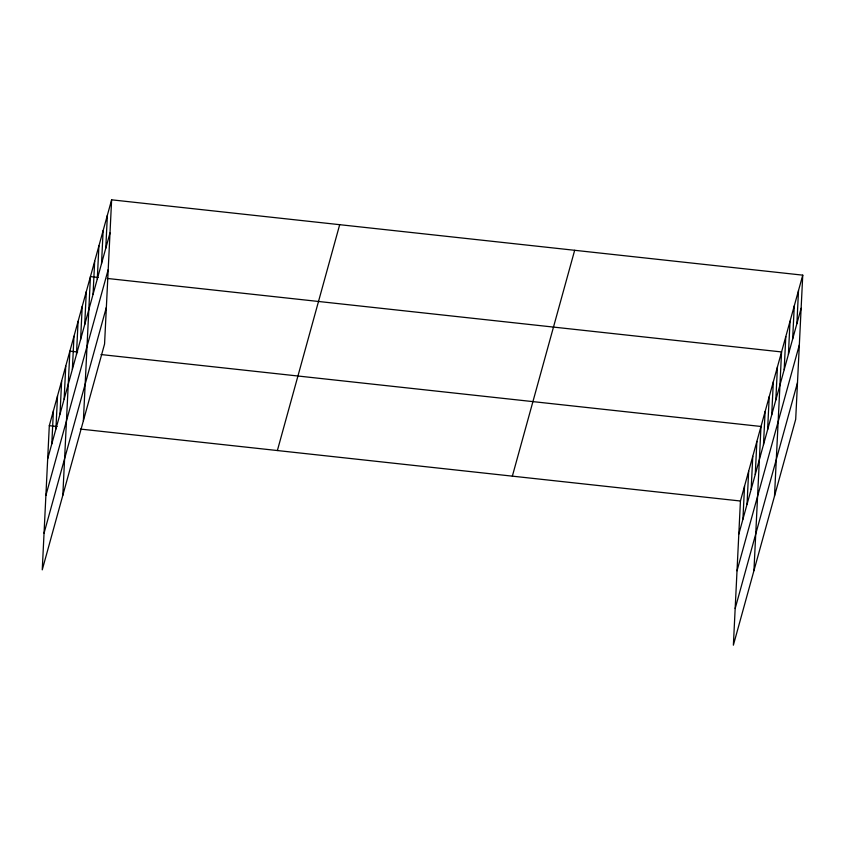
<?xml version="1.0" encoding="UTF-8"?>
<svg xmlns="http://www.w3.org/2000/svg" width="845" height="845" viewBox="0 0 845 845"><rect width="100%" height="100%" fill="white"/><g stroke="black" fill="none" stroke-linecap="round" stroke-linejoin="round"><path stroke-width="1.27" d="M111.624 199.821L49.306 425.679L42.25 569.847L104.569 343.989L111.624 199.821L802.75 275.153L795.694 419.321L733.375 645.179L740.431 501.011L802.75 275.153M51.798 443.9L53.415 410.776M55.907 428.996L57.523 395.872M60.016 414.082L61.643 380.958M64.135 399.178L65.752 366.054M62.815 495.318L69.871 351.15L77.645 351.995M72.364 369.36L73.98 336.247M76.472 354.456L78.089 321.332M80.592 339.553L82.208 306.429M84.701 324.649L86.317 291.525M83.38 420.778L90.436 276.611L98.21 277.466M93.056 294.377L94.672 261.253M97.291 279.019L98.907 245.895M101.527 263.661L103.143 230.537M105.762 248.303L107.389 215.179M742.924 519.221L744.54 486.107M747.033 504.317L748.659 471.193M751.152 489.413L752.768 456.289M755.261 474.51L756.877 441.386M753.941 570.639L760.996 426.471L100.967 354.541M763.489 444.692L765.105 411.568M767.598 429.788L769.225 396.664M771.717 414.874L773.333 381.76M775.826 399.97L777.442 366.846M774.506 496.11L781.562 351.942L107.283 278.449M784.181 369.709L785.797 336.585M788.417 354.351L790.033 321.227M792.652 338.993L794.279 305.869M796.888 323.635L798.514 290.511M47.679 458.803L109.998 232.945M45.883 495.445L108.213 269.587M44.046 533.206L106.364 307.348M277.371 450.543L339.69 224.685M512.355 476.147L574.674 250.289M738.805 534.135L801.134 308.277M737.02 570.776L799.338 344.918M735.171 608.527L797.49 382.669M49.306 425.679L57.08 426.524M80.402 429.07L740.431 501.011"/></g></svg>
